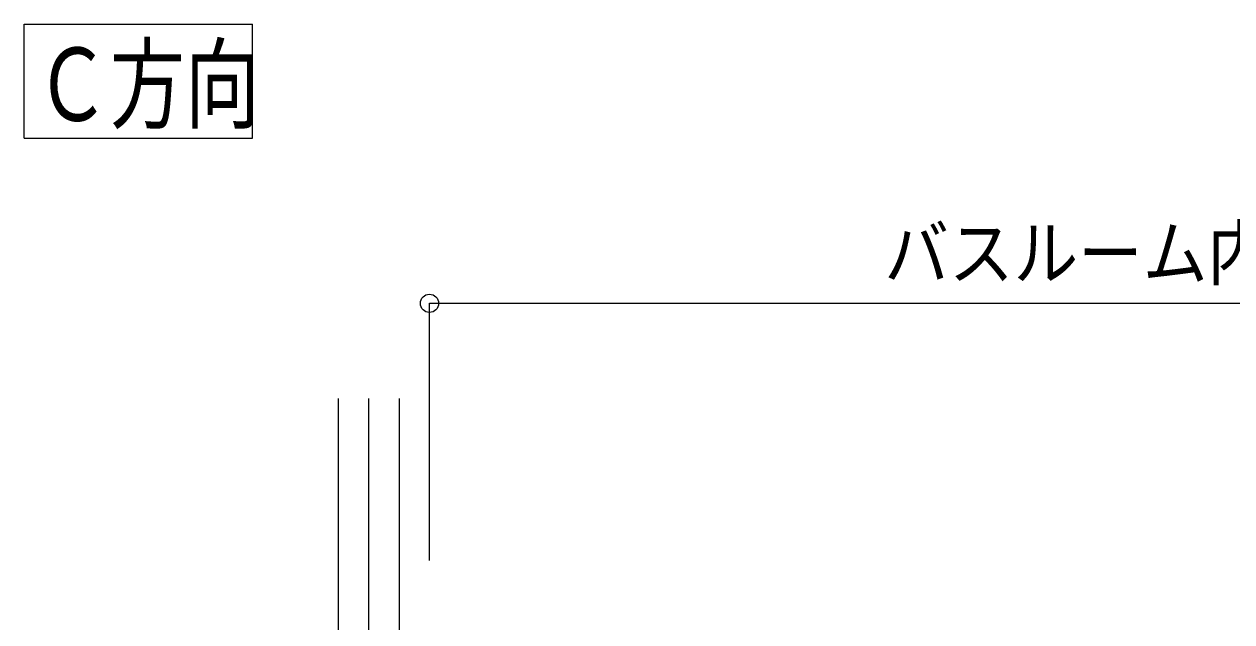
# Model space of a CAD drawing. Units: millimetres on the paper. Extents: x -305 to 305, y -152 to 152.
# Drawn here: x -261.08 to -221.39, y -21.36 to -1.71 of the extents above; entities that cross this region are included whole.
import ezdxf
from ezdxf.enums import TextEntityAlignment as Align

# ---------------------------------------------------------------- set-up
doc = ezdxf.new("R2010")
doc.units = ezdxf.units.MM
doc.linetypes.add('DASHED2', pattern=[3, 2, -1])
doc.linetypes.add('LONG_CHAIN', pattern=[21, 18, -1, 1, -1])
doc.layers.add('0-0_0', color=7, linetype='Continuous', lineweight=9)
doc.layers.add('0-1_VIEW0001', color=7, linetype='DASHED2', lineweight=9)
doc.styles.add('ＭＳ ゴシック', font='')
doc.styles.get('ＭＳ ゴシック').set_extended_font_data('MS Gothic')

# ---------------------------------------------------------------- blocks, each defined once
blk = doc.blocks.new('_ORIGIN')
at = {"layer": '0-0_0'}
blk.add_line((0, 0), (-1, 0), dxfattribs=at)
blk.add_circle((0, 0), 0.5, dxfattribs=at)

msp = doc.modelspace()

# ---------------------------------------------------------------- linework, layer by layer
at = {"layer": '0-0_0'}
for p, q in [((-247.758, -19.347), (-247.758, -10.887)), ((-247.158, -10.887), (-191.691, -10.887))]:
    msp.add_line(p, q, dxfattribs=at)
at = {"layer": '0-1_VIEW0001', "linetype": 'Continuous'}
for p, q in [((-261.077, -5.461), (-261.077, -1.711)), ((-261.077, -1.711), (-253.577, -1.711)), ((-253.577, -5.461), (-253.577, -1.711)), ((-261.077, -5.461), (-253.577, -5.461)), ((-250.758, -14.02), (-250.758, -97.42)), ((-248.758, -14.02), (-248.758, -97.42))]:
    msp.add_line(p, q, dxfattribs=at)
at = {"layer": '0-1_VIEW0001', "linetype": 'LONG_CHAIN'}
msp.add_line((-249.758, -14.02), (-249.758, -104.427), dxfattribs=at)

# ---------------------------------------------------------------- block references
at = {"layer": '0-0_0', "xscale": 0.6, "yscale": 0.6, "rotation": 180}
msp.add_blockref('_ORIGIN', (-247.758, -10.887), dxfattribs=at)

# ---------------------------------------------------------------- texts
at = {"layer": '0-0_0', "style": 'ＭＳ ゴシック', "width": 0.9}
msp.add_text('バスルーム内寸\u3000１７００', height=1.73, dxfattribs=at).set_placement((-232.812, -10.617), align=Align.BOTTOM_LEFT)
at = {"layer": '0-1_VIEW0001', "style": 'ＭＳ ゴシック', "width": 0.75}
msp.add_text('Ｃ方向', height=2.405, dxfattribs=at).set_placement((-260.72, -5.61), align=Align.BOTTOM_LEFT)

doc.saveas('drawing.dxf')
